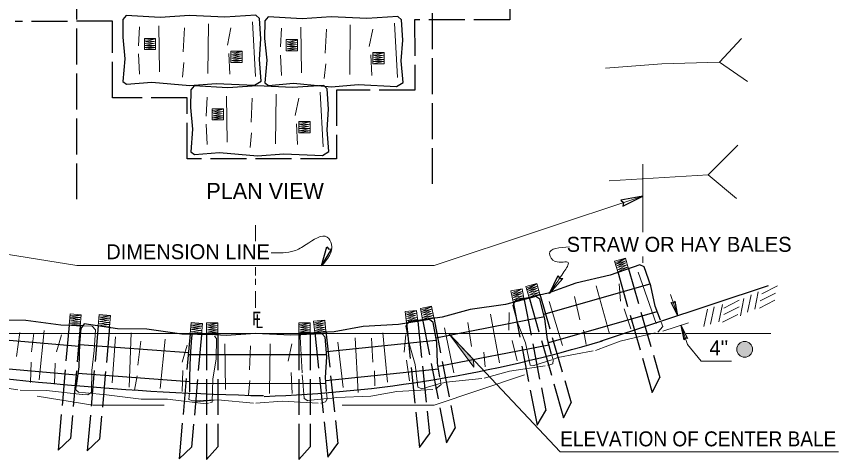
# Model space of a CAD drawing. Extents: x -120 to 879, y -38 to 233.
# Drawn here: x 612.3 to 683.6, y 96 to 134.5 of the extents above; entities that cross this region are included whole.
import ezdxf
from ezdxf.enums import TextEntityAlignment as Align

# ---------------------------------------------------------------- set-up
doc = ezdxf.new("R2010")
doc.units = 0
doc.header["$LTSCALE"] = 0.52
doc.linetypes.add('LONG_DASHED', pattern=[7.5, 6, -1.5])
doc.layers.add('1', color=7, linetype='Continuous', lineweight=13)

msp = doc.modelspace()

# ---------------------------------------------------------------- hatches: boundary and pattern name
at = {"layer": '1'}
for points in [[(649.7907, 106.9456), (651.9544, 104.0134), (651.9265, 104.671)], [(676.1541, 105.5562, 1), (674.7779, 105.5562, 1)]]:
    msp.add_hatch(color=256, dxfattribs=at).paths.add_polyline_path(points)

# ---------------------------------------------------------------- linework, layer by layer
at = {"layer": '1', "linetype": 'LONG_DASHED', "lineweight": 25}
for p, q in [((648.3679, 119.9172), (648.3679, 174.8272)), ((617.5223, 118.5847), (617.5223, 173.0704)), ((665.3941, 112.5442), (668.0953, 103.1238)), ((656.3398, 109.8567), (658.2097, 100.2368)), ((657.7008, 110.3382), (660.4021, 100.9177)), ((647.0955, 107.9602), (648.1199, 98.2138)), ((648.4835, 108.3297), (650.3534, 98.7097)), ((617.8219, 107.5799), (616.9678, 97.8172)), ((620.3543, 107.5179), (619.5002, 97.7553)), ((639.1361, 107.1236), (640.1604, 97.3773)), ((628.3272, 106.8204), (627.4731, 97.0577)), ((629.7631, 106.8802), (629.7631, 97.0802)), ((637.7664, 106.8802), (637.7664, 97.0802))]:
    msp.add_line(p, q, dxfattribs=at)
at = {"layer": '1'}
for p, q in [((622.9541, 133.5531), (622.8724, 131.9197)), ((624.6364, 133.6511), (624.6854, 129.6658)), ((626.8578, 133.4714), (626.7597, 131.3808)), ((628.9321, 133.8307), (628.8831, 129.5187)), ((630.8921, 133.4714), (630.5817, 131.9688)), ((632.7541, 133.9941), (633.0154, 129.2574)), ((635.2701, 133.4421), (635.1884, 131.8088)), ((636.9524, 133.5401), (637.0014, 129.5547)), ((641.2481, 133.7198), (641.1991, 129.4077)), ((645.0701, 133.8831), (645.3314, 129.1464)), ((639.1737, 133.3604), (639.0757, 131.2697)), ((643.2081, 133.3604), (642.8977, 131.8577)), ((622.8724, 131.2011), (622.9541, 129.4371)), ((630.7124, 131.2501), (630.7941, 129.4371)), ((635.1884, 131.0901), (635.2701, 129.3261)), ((643.0284, 131.1391), (643.1101, 129.3261)), ((626.8088, 130.4497), (626.6781, 129.1757)), ((639.1247, 130.3388), (638.9941, 129.0648)), ((634.8127, 127.7237), (634.7637, 123.4117)), ((638.6347, 127.8871), (638.896, 123.1504)), ((628.8347, 127.4461), (628.753, 125.8127)), ((630.517, 127.5441), (630.566, 123.5587)), ((632.7383, 127.3644), (632.6403, 125.2737)), ((636.7727, 127.3644), (636.4623, 125.8618)), ((628.753, 125.0941), (628.8347, 123.3301)), ((636.593, 125.1431), (636.6747, 123.3301)), ((632.6893, 124.3427), (632.5587, 123.0687)), ((666.6372, 115.7415), (666.6372, 121.633)), ((672.3088, 120.7112), (663.7102, 120.1975)), ((633.0134, 114.9399), (633.0134, 116.3337)), ((595.8533, 116.2747), (617.5287, 112.8425)), ((666.6372, 113.0607), (666.6372, 113.6218)), ((633.0134, 111.969), (633.0134, 112.703)), ((666.22, 112.2712), (667.7768, 107.7901)), ((633.0134, 111.1651), (633.0134, 111.6894)), ((633.0134, 109.1728), (633.0134, 110.6059)), ((662.5911, 111.0607), (663.7325, 106.9022)), ((664.5742, 111.2556), (664.6901, 109.7256)), ((676.9583, 110.3873), (678.3039, 111.0605)), ((660.6962, 110.1436), (661.1782, 108.1068)), ((669.0448, 110.315), (669.6658, 108.4696)), ((675.0952, 108.4712), (675.4057, 109.973)), ((675.7162, 108.782), (676.0267, 110.2837)), ((676.3372, 109.0409), (676.6477, 110.5427)), ((676.8031, 109.7659), (678.1487, 110.4391)), ((658.5113, 109.704), (659.6569, 105.8865)), ((672.5074, 107.7463), (672.8179, 109.248)), ((673.2319, 107.9534), (673.5424, 109.4552)), ((673.646, 109.1445), (674.9916, 109.8177)), ((673.646, 108.5748), (674.9916, 109.248)), ((676.7513, 109.1445), (678.0969, 109.8177)), ((653.4182, 108.6233), (654.1928, 104.3812)), ((655.0267, 108.7544), (655.0087, 107.2202)), ((665.0137, 109.0707), (665.592, 107.3505)), ((671.9381, 107.5392), (672.2486, 109.0409)), ((673.5425, 107.9017), (674.8881, 108.5748)), ((651.4505, 107.8747), (651.7532, 105.8038)), ((668.3799, 107.1249), (670.5976, 107.8713)), ((612.5757, 107.0223), (612.2959, 104.9482)), ((614.6735, 107.1995), (614.2488, 102.9082)), ((649.414, 107.4215), (650.2226, 103.5187)), ((661.4819, 107.2254), (661.7075, 105.9647)), ((570.527, 106.9456), (669.9713, 106.9456)), ((613.797, 106.9498), (613.5733, 105.3298)), ((616.1831, 106.808), (615.743, 105.3381)), ((620.8837, 106.6354), (620.5852, 102.661)), ((622.2265, 107.0017), (622.074, 102.2602)), ((625.1787, 106.44), (624.7541, 102.1487)), ((641.6676, 106.5549), (641.9289, 101.8182)), ((643.0947, 106.5217), (643.2157, 104.4322)), ((644.0775, 106.986), (644.4795, 102.6925)), ((646.0643, 106.8336), (645.9127, 105.3067)), ((655.3015, 106.3199), (655.7277, 104.5558)), ((670.3854, 106.9456), (677.7283, 106.9456)), ((623.081, 106.2628), (622.8012, 104.1887)), ((627.0999, 105.9112), (626.6598, 104.4413)), ((630.3674, 106.0472), (630.4164, 102.0619)), ((632.5888, 105.8676), (632.4907, 103.7769)), ((634.2927, 106.0485), (634.2437, 101.7365)), ((636.1703, 106.046), (635.86, 104.5433)), ((640.1534, 106.1937), (640.6187, 102.2352)), ((652.8433, 105.3247), (652.958, 104.0493)), ((613.5656, 104.4492), (613.4932, 102.6847)), ((615.646, 104.3637), (615.5694, 102.5505)), ((646.1178, 104.6056), (646.3886, 102.8111)), ((626.7273, 103.714), (626.6508, 101.9008)), ((636.1142, 103.5364), (636.1958, 101.7234)), ((643.3618, 103.6761), (643.365, 102.3954)), ((622.7688, 103.257), (622.5276, 101.9992)), ((632.5398, 102.8459), (632.4091, 101.5719)), ((656.3752, 103.3297), (648.522, 100.7211)), ((614.0643, 101.4879), (618.907, 100.7211)), ((625.0849, 100.7211), (618.907, 100.7211)), ((648.522, 100.7211), (640.545, 100.7211))]:
    msp.add_line(p, q, dxfattribs=at)
at = {"layer": '1', "lineweight": 25}
for p, q in [((638.7616, 112.8003), (639.2207, 114.4568)), ((638.7616, 112.8003), (639.6506, 114.2716)), ((658.5392, 110.411), (659.2887, 111.958)), ((658.5392, 110.411), (659.6782, 111.6985)), ((658.0303, 108.5976), (667.262, 111.2447)), ((677.496, 111.0704), (662.941, 106.2359)), ((669.6663, 108.47), (669.0926, 109.6246)), ((669.6663, 108.47), (669.4253, 109.7365)), ((658.4676, 106.1402), (667.8678, 108.8357)), ((648.6646, 106.5678), (658.0873, 108.3994)), ((669.9374, 107.6607), (670.5112, 106.5061)), ((669.9374, 107.6607), (670.1785, 106.3942)), ((607.1733, 106.7408), (617.7223, 105.8179)), ((639.1981, 105.3564), (648.7094, 106.3561)), ((617.7408, 105.9767), (627.2215, 105.274)), ((648.9058, 104.0856), (658.4809, 105.9468)), ((627.2314, 105.1162), (639.2038, 105.1162)), ((607.0871, 104.2562), (617.4954, 103.3456)), ((617.6144, 103.495), (627.3074, 102.7787)), ((639.1329, 102.8533), (648.8877, 103.8785)), ((627.3066, 102.5973), (639.1221, 102.6336))]:
    msp.add_line(p, q, dxfattribs=at)
at = {"layer": '1', "linetype": 'LONG_DASHED'}
for p, q in [((657.162, 104.1602), (658.7258, 104.6359)), ((637.5758, 101.1049), (639.234, 101.2765))]:
    msp.add_line(p, q, dxfattribs=at)
at = {"layer": '1', "linetype": 'LONG_DASHED', "lineweight": 25}
for points in [[(655.089, 140.0578), (655.089, 134.1723), (646.82, 134.1723), (646.8625, 128.0737), (640.0427, 128.0737), (640.0427, 122.1029), (627.0851, 122.1029), (627.0851, 127.3913), (620.6062, 127.3913), (620.6062, 134.0444), (612.167, 134.0232)], [(664.4521, 112.274), (667.4549, 101.8017), (668.0953, 103.1238)], [(656.7587, 110.068), (659.7617, 99.5957), (660.4021, 100.9177)], [(655.3778, 109.6698), (657.4566, 98.9756), (658.2097, 100.2368)], [(646.1209, 107.8577), (647.2597, 97.0231), (648.1199, 98.2138)], [(647.5215, 108.1427), (649.6002, 97.4485), (650.3534, 98.7097)], [(616.8457, 107.6653), (615.8962, 96.8124), (616.9678, 97.8172)], [(619.3781, 107.6033), (618.4286, 96.7505), (619.5002, 97.7553)], [(638.1614, 107.0212), (639.3002, 96.1865), (640.1604, 97.3773)], [(627.3509, 106.9058), (626.4014, 96.0529), (627.4731, 97.0577)], [(628.7831, 106.8802), (628.7831, 95.9859), (629.7631, 97.0802)], [(636.7864, 106.8802), (636.7864, 95.9859), (637.7664, 97.0802)]]:
    msp.add_lwpolyline(points, dxfattribs=at)
at = {"layer": '1', "lineweight": 25}
for points in [[(621.8434, 128.5877), (624.0158, 128.7674), (627.3151, 128.4734), (629.6017, 128.6531), (632.9501, 128.4897), (633.5054, 128.8491), (633.3584, 130.7274), (633.4891, 132.5241), (633.3747, 134.2717), (633.0644, 134.5658), (630.3531, 134.4024), (627.2824, 134.5494), (624.7507, 134.3697), (621.8107, 134.5331), (621.5168, 134.1901), (621.5004, 132.6711), (621.6801, 130.7764), (621.5168, 128.8001)], [(634.1594, 128.4768), (636.3317, 128.6564), (639.6311, 128.3624), (641.9177, 128.5421), (645.2661, 128.3787), (645.8214, 128.7381), (645.6744, 130.6164), (645.8051, 132.4131), (645.6907, 134.1608), (645.3804, 134.4547), (642.6691, 134.2914), (639.5984, 134.4384), (637.0667, 134.2587), (634.1268, 134.4221), (633.8328, 134.0791), (633.8164, 132.5601), (633.9961, 130.6654), (633.8328, 128.6891)], [(627.724, 122.4808), (629.8963, 122.6604), (633.1957, 122.3664), (635.4823, 122.5461), (638.8307, 122.3828), (639.386, 122.7421), (639.239, 124.6204), (639.3697, 126.4171), (639.2553, 128.1647), (638.945, 128.4588), (636.2337, 128.2954), (633.163, 128.4424), (630.6313, 128.2627), (627.6913, 128.4261), (627.3973, 128.0831), (627.381, 126.5641), (627.5607, 124.6694), (627.3973, 122.6931)], [(666.6372, 118.8548), (664.736, 118.5007), (664.9588, 118.3002), (664.9019, 118.0011)]]:
    msp.add_lwpolyline(points, close=True, dxfattribs=at)
at = {"layer": '1'}
for points in [[(623.3787, 131.5768), (624.3587, 131.5768), (624.3587, 132.5567), (623.3787, 132.5567), (623.3787, 131.5768), (624.3098, 131.7564), (623.4441, 131.7564), (624.3098, 131.9524), (623.4604, 131.9524), (624.2608, 132.1484), (623.4604, 132.1157), (624.3098, 132.3117), (623.4441, 132.2627), (623.4441, 132.2627), (624.3098, 132.5241), (623.4441, 132.4098)], [(635.6947, 131.4657), (636.6748, 131.4657), (636.6748, 132.4458), (635.6947, 132.4458), (635.6947, 131.4657), (636.6257, 131.6454), (635.7601, 131.6454), (636.6257, 131.8414), (635.7764, 131.8414), (636.5767, 132.0374), (635.7764, 132.0048), (636.6257, 132.2007), (635.7601, 132.1517), (635.7601, 132.1517), (636.6257, 132.4131), (635.7601, 132.2987)], [(675.1986, 132.5374), (673.2735, 130.4825), (675.7119, 128.8129)], [(630.8921, 130.4661), (631.8721, 130.4661), (631.8721, 131.4461), (630.8921, 131.4461), (630.8921, 130.4661), (631.8231, 130.6457), (630.9574, 130.6457), (631.8231, 130.8417), (630.9737, 130.8417), (631.7741, 131.0377), (630.9737, 131.0051), (631.8231, 131.2011), (630.9574, 131.1521), (630.9574, 131.1521), (631.8231, 131.4134), (630.9574, 131.2991)], [(643.2081, 130.3551), (644.1881, 130.3551), (644.1881, 131.3351), (643.2081, 131.3351), (643.2081, 130.3551), (644.1391, 130.5348), (643.2734, 130.5348), (644.1391, 130.7308), (643.2898, 130.7308), (644.0901, 130.9267), (643.2898, 130.8941), (644.1391, 131.0901), (643.2734, 131.0411), (643.2734, 131.0411), (644.1391, 131.3024), (643.2734, 131.1881)], [(673.2735, 130.4825), (668.2683, 130.3541), (663.3916, 129.9688)], [(629.2593, 125.4697), (630.2393, 125.4697), (630.2393, 126.4497), (629.2593, 126.4497), (629.2593, 125.4697), (630.1903, 125.6494), (629.3247, 125.6494), (630.1903, 125.8454), (629.341, 125.8454), (630.1413, 126.0414), (629.341, 126.0087), (630.1903, 126.2047), (629.3247, 126.1557), (629.3247, 126.1557), (630.1903, 126.4171), (629.3247, 126.3027)], [(636.7727, 124.3591), (637.7527, 124.3591), (637.7527, 125.3391), (636.7727, 125.3391), (636.7727, 124.3591), (637.7037, 124.5387), (636.838, 124.5387), (637.7037, 124.7347), (636.8543, 124.7347), (637.6547, 124.9307), (636.8543, 124.8981), (637.7037, 125.0941), (636.838, 125.0451), (636.838, 125.0451), (637.7037, 125.3064), (636.838, 125.1921)], [(674.8756, 123.2798), (672.3088, 120.7112), (674.7473, 118.6563)], [(666.6372, 118.8548), (648.5362, 112.8425), (617.5287, 112.8425)], [(664.4521, 112.274), (665.3941, 112.5442), (665.124, 113.4862), (664.1819, 113.2161), (664.4521, 112.274), (665.2975, 112.7033), (664.4653, 112.4647), (665.2434, 112.8918), (664.427, 112.6577), (665.1423, 113.0667), (664.382, 112.8147), (665.1444, 113.2372), (664.3257, 112.9514), (664.3257, 112.9514), (665.0858, 113.4412), (664.2853, 113.0927)], [(655.3778, 109.6698), (656.3398, 109.8567), (656.1528, 110.8187), (655.1908, 110.6317), (655.3778, 109.6698), (656.2574, 110.0238), (655.4077, 109.8587), (656.22, 110.2162), (655.3863, 110.0542), (656.1345, 110.3992), (655.3552, 110.2145), (656.1515, 110.5689), (655.3111, 110.3557), (655.3111, 110.3557), (656.1109, 110.7773), (655.283, 110.4999)], [(656.7587, 110.068), (657.7008, 110.3382), (657.4307, 111.2802), (656.4887, 111.01), (656.7587, 110.068), (657.6042, 110.4973), (656.7721, 110.2587), (657.5502, 110.6857), (656.7337, 110.4517), (657.449, 110.8607), (656.6887, 110.6087), (657.4511, 111.0312), (656.6325, 110.7454), (656.6325, 110.7454), (657.3926, 111.2352), (656.592, 110.8867)], [(647.5215, 108.1427), (648.4835, 108.3297), (648.2965, 109.2917), (647.3345, 109.1047), (647.5215, 108.1427), (648.4012, 108.4967), (647.5514, 108.3315), (648.3637, 108.6891), (647.53, 108.527), (648.2782, 108.8722), (647.4988, 108.6873), (648.2952, 109.0418), (647.4547, 108.8286), (647.4547, 108.8286), (648.2547, 109.2502), (647.4267, 108.9728)], [(616.8457, 107.6653), (617.8219, 107.5799), (617.9073, 108.5562), (616.9311, 108.6416), (616.8457, 107.6653), (617.7888, 107.7632), (616.9264, 107.8386), (617.8059, 107.9584), (616.9597, 108.0324), (617.7742, 108.1579), (616.974, 108.1952), (617.8372, 108.3164), (616.9706, 108.343), (616.9706, 108.343), (617.8557, 108.5279), (616.9833, 108.4894)], [(619.3781, 107.6033), (620.3543, 107.5179), (620.4398, 108.4942), (619.4635, 108.5797), (619.3781, 107.6033), (620.3212, 107.7012), (619.4588, 107.7767), (620.3383, 107.8964), (619.4922, 107.9705), (620.3065, 108.096), (619.5064, 108.1332), (620.3696, 108.2544), (619.5029, 108.2811), (619.5029, 108.2811), (620.3881, 108.4659), (619.5158, 108.4275)], [(646.1209, 107.8577), (647.0955, 107.9602), (646.9931, 108.9348), (646.0185, 108.8323), (646.1209, 107.8577), (647.028, 108.1337), (646.1671, 108.0433), (647.0075, 108.3287), (646.1628, 108.2399), (646.9383, 108.5185), (646.1458, 108.4023), (646.97, 108.686), (646.1142, 108.5468), (646.1142, 108.5468), (646.9477, 108.8972), (646.0988, 108.693)], [(627.3509, 106.9058), (628.3272, 106.8204), (628.4126, 107.7967), (627.4363, 107.8821), (627.3509, 106.9058), (628.2941, 107.0037), (627.4317, 107.0791), (628.3112, 107.1989), (627.465, 107.2729), (628.2794, 107.3984), (627.4792, 107.4357), (628.3424, 107.5569), (627.4758, 107.5835), (627.4758, 107.5835), (628.3609, 107.7684), (627.4886, 107.7299)], [(628.7831, 106.8802), (629.7631, 106.8802), (629.7631, 107.8602), (628.7831, 107.8602), (628.7831, 106.8802), (629.7141, 107.0599), (628.8484, 107.0599), (629.7141, 107.2559), (628.8647, 107.2559), (629.6651, 107.4519), (628.8647, 107.4192), (629.7141, 107.6153), (628.8484, 107.5662), (628.8484, 107.5662), (629.7141, 107.8276), (628.8484, 107.7133)], [(636.7864, 106.8802), (637.7664, 106.8802), (637.7664, 107.8602), (636.7864, 107.8602), (636.7864, 106.8802), (637.7174, 107.0599), (636.8517, 107.0599), (637.7174, 107.2559), (636.8681, 107.2559), (637.6684, 107.4519), (636.8681, 107.4192), (637.7174, 107.6153), (636.8517, 107.5662), (636.8517, 107.5662), (637.7174, 107.8276), (636.8517, 107.7133)], [(638.1614, 107.0212), (639.1361, 107.1236), (639.0336, 108.0982), (638.059, 107.9958), (638.1614, 107.0212), (639.0685, 107.2972), (638.2076, 107.2067), (639.0481, 107.4921), (638.2033, 107.4033), (638.9788, 107.6819), (638.1863, 107.5657), (639.0105, 107.8494), (638.1547, 107.7103), (638.1547, 107.7103), (638.9883, 108.0606), (638.1393, 107.8564)], [(669.9379, 107.6611), (670.5018, 105.9856), (671.6793, 104.5357), (674.3111, 104.5357)], [(683.6146, 96.6607), (659.4473, 96.6607), (649.7907, 106.9456)]]:
    msp.add_lwpolyline(points, dxfattribs=at)
at = {"layer": '1', "lineweight": 25}
for points in [[(639.2207, 114.4568), (639.3858, 114.2422), (639.6506, 114.2716)], [(668.1564, 108.0787), (667.7013, 109.2977), (667.3317, 111.0607), (666.7401, 112.7092), (666.3607, 112.9062), (663.7994, 112.0019), (660.8072, 111.2968), (658.4232, 110.4263), (655.552, 109.7729), (655.4489, 109.5478)], [(659.2887, 111.958), (659.4124, 111.7172), (659.6782, 111.6985)], [(658.7188, 105.1086), (658.3553, 106.4216), (658.1408, 108.2102), (657.6951, 109.9039), (657.3343, 110.1333), (654.704, 109.4556), (651.6617, 109.014), (649.2108, 108.3546), (646.2937, 107.9539), (646.1709, 107.7378)], [(669.0926, 109.6246), (669.2922, 109.5875), (669.4253, 109.7365)], [(617.9891, 107.595), (616.1389, 107.6452), (613.0928, 108.0592), (610.555, 108.1009), (607.6405, 108.5198), (607.3177, 108.2037), (607.169, 106.692), (607.1829, 104.7889), (606.9852, 103.6353)], [(629.3197, 106.8132), (626.6442, 106.8857), (623.598, 107.2998), (621.0602, 107.3414), (618.1458, 107.7603), (617.8743, 107.3739), (617.7507, 106.0793), (617.6882, 104.0294), (617.4652, 102.4144)], [(649.0302, 103.139), (648.804, 104.3624), (648.7461, 106.1628), (648.4497, 107.889), (648.1103, 108.1489), (645.4309, 107.7031), (642.3618, 107.5283), (639.8628, 107.085), (636.9217, 106.9402), (636.8772, 106.6718)], [(639.1852, 101.8985), (639.0894, 103.1236), (639.2201, 104.9202), (639.0638, 106.607), (638.8051, 106.8918), (636.0841, 106.7986), (633.0134, 106.9456), (630.4818, 106.7659), (627.5417, 106.9292), (627.4643, 106.5423), (627.3608, 104.9628), (627.3091, 103.1633), (627.3033, 101.8685)], [(670.5112, 106.5061), (670.3116, 106.5432), (670.1785, 106.3942)]]:
    msp.add_lwpolyline(points, dxfattribs=at)
at = {"layer": '1', "linetype": 'LONG_DASHED'}
for points in [[(655.3959, 109.4321), (655.3639, 109.3622), (655.7669, 107.8975), (656.4619, 106.1257), (656.8497, 104.181), (657.2138, 104.1472)], [(658.8805, 104.6945), (659.2608, 104.8384), (662.5134, 105.4652), (664.6619, 106.2682), (667.9256, 107.0342), (668.3603, 107.5326), (668.2149, 107.9221)], [(618.0076, 101.6338), (618.4737, 101.6052), (618.7953, 101.8383), (618.8125, 103.7223), (619.0255, 105.4701), (619.1377, 107.2517), (618.8542, 107.5716), (618.8352, 107.5548), (618.0456, 107.5834)], [(646.118, 107.6447), (646.0705, 107.5612), (646.3443, 106.0669), (646.8822, 104.2413), (647.099, 102.2702), (647.4602, 102.1241), (649.1237, 102.6067)], [(629.0558, 100.9107), (629.2499, 100.9754), (629.3177, 102.9627), (629.6045, 104.7412), (629.6429, 106.4922), (629.4643, 106.6937)], [(636.8901, 106.6458), (637.0842, 103.3575), (637.0972, 103.0727), (637.2395, 101.2991), (637.55, 101.0919)], [(649.2114, 102.6172), (649.5582, 102.7149), (652.8531, 103.0558), (655.0635, 103.6686), (658.3814, 104.1471), (658.8182, 104.3026), (658.858, 104.6058), (658.7336, 105.0552)], [(639.2967, 101.2732), (640.0472, 101.3768), (643.0293, 101.489), (645.2847, 101.9068), (648.6318, 102.0943), (649.1465, 102.5097), (649.0507, 103.0281)], [(607.1548, 102.5943), (609.3167, 102.5096), (612.5957, 102.0035), (614.8893, 101.9832), (617.9981, 101.6433)], [(617.4557, 102.3763), (617.4272, 102.0527), (617.6601, 101.8348)], [(617.6601, 101.8348), (620.1006, 101.5957), (623.101, 101.244), (625.3946, 101.2237), (628.4736, 100.846), (628.9503, 100.8933)], [(627.2962, 101.7827), (627.2477, 101.1962), (627.542, 101.079)], [(627.5744, 100.9839), (629.7468, 101.1636), (633.0461, 100.8696), (635.3328, 101.0493), (638.6811, 100.8859), (639.1027, 100.9884), (639.2364, 101.2452), (639.1934, 101.7945)], [(627.5678, 101.079), (629.7468, 101.1636), (632.9971, 100.8696)]]:
    msp.add_lwpolyline(points, dxfattribs=at)
at = {"layer": '1'}
msp.add_lwpolyline([(649.7907, 106.9456), (651.9544, 104.0134), (651.9265, 104.671)], close=True, dxfattribs=at)
msp.add_circle((675.466, 105.5562), 0.6881, dxfattribs=at)
at = {"layer": '1', "lineweight": 25}
for centre, radius, start, end in [((629.6738, 218.0062), 116.6091, 272.01923, 286.68068), ((639.045, 352.9357), 251.4547, 260.85571, 268.78532)]:
    msp.add_arc(centre, radius, start, end, dxfattribs=at)
at = {"layer": '1'}
for points in [[(634.3719, 113.9384), (636.3747, 114.1031), (637.4173, 114.6522), (639.2555, 115.2835), (639.6122, 114.6796), (638.7607, 112.8003)], [(660.2827, 114.4635), (658.5383, 113.8401), (659.0367, 113.1854), (660.1581, 113.0919), (659.7843, 112.2814), (658.5383, 110.4112)]]:
    msp.add_spline(points, degree=3, dxfattribs=at)

# ---------------------------------------------------------------- texts
for s, height, p in [('PLAN VIEW', 1.4, (633.8549, 118.6088)), ('STRAW OR HAY BALES', 1.3, (669.7812, 114.0229)), ('DIMENSION LINE', 1.3, (627.1707, 113.3821)), ("4''", 1.3, (673.2266, 105.0376))]:
    msp.add_text(s, height=height, dxfattribs=at).set_placement(p, align=Align.CENTER)
for s, height, width, p in [('F', 1.191, 0.75, (633.1137, 107.6273)), ('L', 1.191, 0.75, (633.3518, 107.4058)), ('ELEVATION OF CENTER BALE', 1.3, 0.95, (671.4414, 97.135))]:
    msp.add_text(s, height=height, dxfattribs=dict(at, width=width)).set_placement(p, align=Align.CENTER)

doc.saveas('drawing.dxf')
